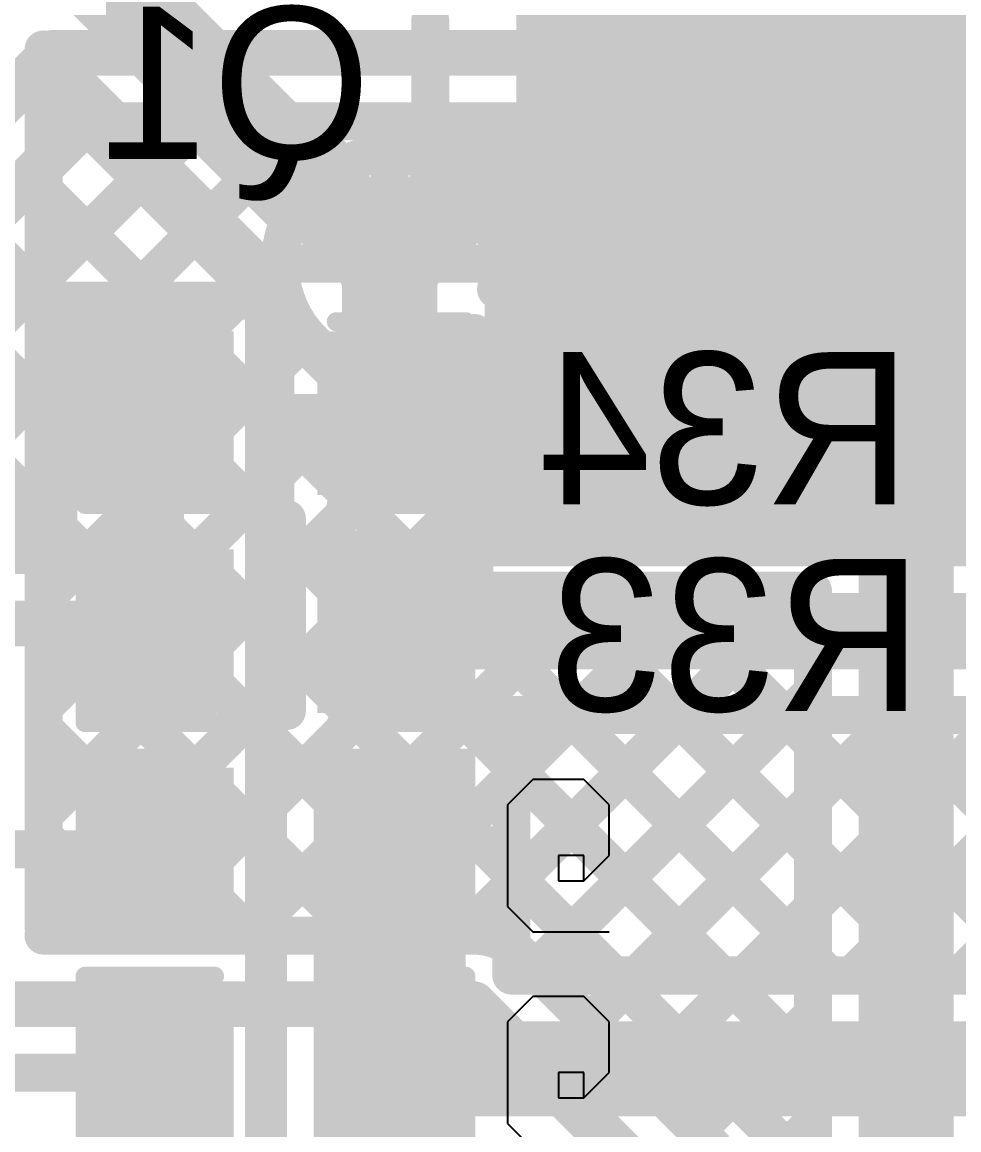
# Model space of a CAD drawing. Header units: millimetres. Extents: x 0.78 to 3.29, y 2.96 to 5.31.
# Drawn here: x 1.4255 to 1.6715, y 4.29 to 4.5809 of the extents above; entities that cross this region are included whole.
import ezdxf

# ---------------------------------------------------------------- set-up
doc = ezdxf.new("R2010")
doc.units = ezdxf.units.MM
doc.header["$MEASUREMENT"] = 0
for name, color, linetype in [('BottomLayer', 5, 'Continuous'), ('BottomOverlay', 54, 'Continuous'), ('BottomPaste', 16, 'Continuous'), ('BottomSolder', 6, 'Continuous'), ('MultiLayer', 9, 'Continuous'), ('TopLayer', 1, 'Continuous'), ('TopPaste', 8, 'Continuous'), ('TopSolder', 216, 'Continuous'), ('ViaHoleLayer', 16, 'Continuous')]:
    doc.layers.add(name, color=color, linetype=linetype)

# ---------------------------------------------------------------- blocks, each defined once
blk = doc.blocks.new('R__0603_B_22')
at = {"layer": 'BottomLayer'}
for points in [[(-0.045, 0.0175), (-0.045, -0.0175), (-0.015, 0.0175), (-0.015, -0.0175)], [(0.015, 0.0175), (0.015, -0.0175), (0.045, 0.0175), (0.045, -0.0175)]]:
    blk.add_solid(points, dxfattribs=at)
at = {"layer": 'BottomOverlay', "const_width": 0.005}
for points in [[(-0.016, 0.024), (-0.05, 0.024)], [(-0.05, 0.024), (-0.05, -0.024)], [(0.05, 0.024), (0.016, 0.024)], [(0.05, 0.024), (0.05, -0.024)], [(-0.016, -0.024), (-0.05, -0.024)], [(0.05, -0.024), (0.016, -0.024)]]:
    blk.add_lwpolyline(points, dxfattribs=at)
at = {"layer": 'BottomOverlay', "const_width": 0.0025}
for points in [[(-0.05125, 0.024, 1), (-0.04875, 0.024, 1)], [(-0.05125, 0.024, 1), (-0.04875, 0.024, 1)], [(-0.01725, 0.024, 1), (-0.01475, 0.024, 1)], [(0.01475, 0.024, 1), (0.01725, 0.024, 1)], [(0.04875, 0.024, 1), (0.05125, 0.024, 1)], [(0.04875, 0.024, 1), (0.05125, 0.024, 1)], [(-0.05125, -0.024, 1), (-0.04875, -0.024, 1)], [(-0.05125, -0.024, 1), (-0.04875, -0.024, 1)], [(-0.01725, -0.024, 1), (-0.01475, -0.024, 1)], [(0.01475, -0.024, 1), (0.01725, -0.024, 1)], [(0.04875, -0.024, 1), (0.05125, -0.024, 1)], [(0.04875, -0.024, 1), (0.05125, -0.024, 1)]]:
    blk.add_lwpolyline(points, format="xyb", close=True, dxfattribs=at)
at = {"layer": 'BottomPaste'}
for points in [[(-0.045, 0.0175), (-0.045, -0.0175), (-0.015, 0.0175), (-0.015, -0.0175)], [(0.015, 0.0175), (0.015, -0.0175), (0.045, 0.0175), (0.045, -0.0175)]]:
    blk.add_solid(points, dxfattribs=at)
at = {"layer": 'BottomSolder'}
for points in [[(-0.049, 0.0215), (-0.049, -0.0215), (-0.011, 0.0215), (-0.011, -0.0215)], [(0.011, 0.0215), (0.011, -0.0215), (0.049, 0.0215), (0.049, -0.0215)]]:
    blk.add_solid(points, dxfattribs=at)
blk = doc.blocks.new('ESP32_WROOM_32_70')
at = {"layer": 'TopLayer'}
blk.add_solid([(0.17957, -0.37643), (0.37643, -0.37643), (0.17957, -0.17957), (0.37643, -0.17957)], dxfattribs=at)
at = {"layer": 'TopPaste'}
blk.add_solid([(0.17957, -0.37643), (0.37643, -0.37643), (0.17957, -0.17957), (0.37643, -0.17957)], dxfattribs=at)
at = {"layer": 'TopSolder'}
blk.add_solid([(0.17557, -0.38043), (0.38043, -0.38043), (0.17557, -0.17557), (0.38043, -0.17557)], dxfattribs=at)
blk = doc.blocks.new('R__0603_B_72')
at = {"layer": 'BottomLayer'}
for points in [[(-0.045, 0.0175), (-0.045, -0.0175), (-0.015, 0.0175), (-0.015, -0.0175)], [(0.015, 0.0175), (0.015, -0.0175), (0.045, 0.0175), (0.045, -0.0175)]]:
    blk.add_solid(points, dxfattribs=at)
at = {"layer": 'BottomOverlay', "const_width": 0.005}
for points in [[(-0.05, 0.024), (-0.05, -0.024)], [(-0.016, 0.024), (-0.05, 0.024)], [(0.05, 0.024), (0.016, 0.024)], [(0.05, 0.024), (0.05, -0.024)], [(-0.016, -0.024), (-0.05, -0.024)], [(0.05, -0.024), (0.016, -0.024)]]:
    blk.add_lwpolyline(points, dxfattribs=at)
at = {"layer": 'BottomOverlay', "const_width": 0.0025}
for points in [[(-0.05125, 0.024, 1), (-0.04875, 0.024, 1)], [(-0.05125, 0.024, 1), (-0.04875, 0.024, 1)], [(-0.01725, 0.024, 1), (-0.01475, 0.024, 1)], [(0.01475, 0.024, 1), (0.01725, 0.024, 1)], [(0.04875, 0.024, 1), (0.05125, 0.024, 1)], [(0.04875, 0.024, 1), (0.05125, 0.024, 1)], [(-0.05125, -0.024, 1), (-0.04875, -0.024, 1)], [(-0.05125, -0.024, 1), (-0.04875, -0.024, 1)], [(-0.01725, -0.024, 1), (-0.01475, -0.024, 1)], [(0.01475, -0.024, 1), (0.01725, -0.024, 1)], [(0.04875, -0.024, 1), (0.05125, -0.024, 1)], [(0.04875, -0.024, 1), (0.05125, -0.024, 1)]]:
    blk.add_lwpolyline(points, format="xyb", close=True, dxfattribs=at)
at = {"layer": 'BottomPaste'}
for points in [[(-0.045, 0.0175), (-0.045, -0.0175), (-0.015, 0.0175), (-0.015, -0.0175)], [(0.015, 0.0175), (0.015, -0.0175), (0.045, 0.0175), (0.045, -0.0175)]]:
    blk.add_solid(points, dxfattribs=at)
at = {"layer": 'BottomSolder'}
for points in [[(-0.049, 0.0215), (-0.049, -0.0215), (-0.011, 0.0215), (-0.011, -0.0215)], [(0.011, 0.0215), (0.011, -0.0215), (0.049, 0.0215), (0.049, -0.0215)]]:
    blk.add_solid(points, dxfattribs=at)
blk = doc.blocks.new('R__0603_B_73')
at = {"layer": 'BottomLayer'}
for points in [[(-0.045, 0.0175), (-0.045, -0.0175), (-0.015, 0.0175), (-0.015, -0.0175)], [(0.015, 0.0175), (0.015, -0.0175), (0.045, 0.0175), (0.045, -0.0175)]]:
    blk.add_solid(points, dxfattribs=at)
at = {"layer": 'BottomOverlay', "const_width": 0.005}
for points in [[(-0.05, 0.024), (-0.05, -0.024)], [(-0.016, 0.024), (-0.05, 0.024)], [(0.05, 0.024), (0.016, 0.024)], [(0.05, 0.024), (0.05, -0.024)], [(-0.016, -0.024), (-0.05, -0.024)], [(0.05, -0.024), (0.016, -0.024)]]:
    blk.add_lwpolyline(points, dxfattribs=at)
at = {"layer": 'BottomOverlay', "const_width": 0.0025}
for points in [[(-0.05125, 0.024, 1), (-0.04875, 0.024, 1)], [(-0.05125, 0.024, 1), (-0.04875, 0.024, 1)], [(-0.01725, 0.024, 1), (-0.01475, 0.024, 1)], [(0.01475, 0.024, 1), (0.01725, 0.024, 1)], [(0.04875, 0.024, 1), (0.05125, 0.024, 1)], [(0.04875, 0.024, 1), (0.05125, 0.024, 1)], [(-0.05125, -0.024, 1), (-0.04875, -0.024, 1)], [(-0.05125, -0.024, 1), (-0.04875, -0.024, 1)], [(-0.01725, -0.024, 1), (-0.01475, -0.024, 1)], [(0.01475, -0.024, 1), (0.01725, -0.024, 1)], [(0.04875, -0.024, 1), (0.05125, -0.024, 1)], [(0.04875, -0.024, 1), (0.05125, -0.024, 1)]]:
    blk.add_lwpolyline(points, format="xyb", close=True, dxfattribs=at)
at = {"layer": 'BottomPaste'}
for points in [[(-0.045, 0.0175), (-0.045, -0.0175), (-0.015, 0.0175), (-0.015, -0.0175)], [(0.015, 0.0175), (0.015, -0.0175), (0.045, 0.0175), (0.045, -0.0175)]]:
    blk.add_solid(points, dxfattribs=at)
at = {"layer": 'BottomSolder'}
for points in [[(-0.049, 0.0215), (-0.049, -0.0215), (-0.011, 0.0215), (-0.011, -0.0215)], [(0.011, 0.0215), (0.011, -0.0215), (0.049, 0.0215), (0.049, -0.0215)]]:
    blk.add_solid(points, dxfattribs=at)
blk = doc.blocks.new('R__0603_B_89')
at = {"layer": 'BottomLayer'}
for points in [[(-0.045, 0.0175), (-0.045, -0.0175), (-0.015, 0.0175), (-0.015, -0.0175)], [(0.015, 0.0175), (0.015, -0.0175), (0.045, 0.0175), (0.045, -0.0175)]]:
    blk.add_solid(points, dxfattribs=at)
at = {"layer": 'BottomOverlay', "const_width": 0.005}
for points in [[(-0.05, 0.024), (-0.05, -0.024)], [(-0.016, 0.024), (-0.05, 0.024)], [(0.05, 0.024), (0.016, 0.024)], [(0.05, 0.024), (0.05, -0.024)], [(-0.016, -0.024), (-0.05, -0.024)], [(0.05, -0.024), (0.016, -0.024)]]:
    blk.add_lwpolyline(points, dxfattribs=at)
at = {"layer": 'BottomOverlay', "const_width": 0.0025}
for points in [[(-0.05125, 0.024, 1), (-0.04875, 0.024, 1)], [(-0.05125, 0.024, 1), (-0.04875, 0.024, 1)], [(-0.01725, 0.024, 1), (-0.01475, 0.024, 1)], [(0.01475, 0.024, 1), (0.01725, 0.024, 1)], [(0.04875, 0.024, 1), (0.05125, 0.024, 1)], [(0.04875, 0.024, 1), (0.05125, 0.024, 1)], [(-0.05125, -0.024, 1), (-0.04875, -0.024, 1)], [(-0.05125, -0.024, 1), (-0.04875, -0.024, 1)], [(-0.01725, -0.024, 1), (-0.01475, -0.024, 1)], [(0.01475, -0.024, 1), (0.01725, -0.024, 1)], [(0.04875, -0.024, 1), (0.05125, -0.024, 1)], [(0.04875, -0.024, 1), (0.05125, -0.024, 1)]]:
    blk.add_lwpolyline(points, format="xyb", close=True, dxfattribs=at)
at = {"layer": 'BottomPaste'}
for points in [[(-0.045, 0.0175), (-0.045, -0.0175), (-0.015, 0.0175), (-0.015, -0.0175)], [(0.015, 0.0175), (0.015, -0.0175), (0.045, 0.0175), (0.045, -0.0175)]]:
    blk.add_solid(points, dxfattribs=at)
at = {"layer": 'BottomSolder'}
for points in [[(-0.049, 0.0215), (-0.049, -0.0215), (-0.011, 0.0215), (-0.011, -0.0215)], [(0.011, 0.0215), (0.011, -0.0215), (0.049, 0.0215), (0.049, -0.0215)]]:
    blk.add_solid(points, dxfattribs=at)
blk = doc.blocks.new('R__0603_B_90')
at = {"layer": 'BottomLayer'}
for points in [[(-0.045, 0.0175), (-0.045, -0.0175), (-0.015, 0.0175), (-0.015, -0.0175)], [(0.015, 0.0175), (0.015, -0.0175), (0.045, 0.0175), (0.045, -0.0175)]]:
    blk.add_solid(points, dxfattribs=at)
at = {"layer": 'BottomOverlay', "const_width": 0.005}
for points in [[(-0.05, -0.024), (-0.05, 0.024)], [(-0.05, 0.024), (-0.016, 0.024)], [(0.016, 0.024), (0.05, 0.024)], [(0.05, -0.024), (0.05, 0.024)], [(-0.05, -0.024), (-0.016, -0.024)], [(0.016, -0.024), (0.05, -0.024)]]:
    blk.add_lwpolyline(points, dxfattribs=at)
at = {"layer": 'BottomOverlay', "const_width": 0.0025}
for points in [[(-0.05125, 0.024, 1), (-0.04875, 0.024, 1)], [(-0.05125, 0.024, 1), (-0.04875, 0.024, 1)], [(-0.01725, 0.024, 1), (-0.01475, 0.024, 1)], [(0.01475, 0.024, 1), (0.01725, 0.024, 1)], [(0.04875, 0.024, 1), (0.05125, 0.024, 1)], [(0.04875, 0.024, 1), (0.05125, 0.024, 1)], [(-0.05125, -0.024, 1), (-0.04875, -0.024, 1)], [(-0.05125, -0.024, 1), (-0.04875, -0.024, 1)], [(-0.01725, -0.024, 1), (-0.01475, -0.024, 1)], [(0.01475, -0.024, 1), (0.01725, -0.024, 1)], [(0.04875, -0.024, 1), (0.05125, -0.024, 1)], [(0.04875, -0.024, 1), (0.05125, -0.024, 1)]]:
    blk.add_lwpolyline(points, format="xyb", close=True, dxfattribs=at)
at = {"layer": 'BottomPaste'}
for points in [[(-0.045, 0.0175), (-0.045, -0.0175), (-0.015, 0.0175), (-0.015, -0.0175)], [(0.015, 0.0175), (0.015, -0.0175), (0.045, 0.0175), (0.045, -0.0175)]]:
    blk.add_solid(points, dxfattribs=at)
at = {"layer": 'BottomSolder'}
for points in [[(-0.049, 0.0215), (-0.049, -0.0215), (-0.011, 0.0215), (-0.011, -0.0215)], [(0.011, 0.0215), (0.011, -0.0215), (0.049, 0.0215), (0.049, -0.0215)]]:
    blk.add_solid(points, dxfattribs=at)
blk = doc.blocks.new('SOT23_3_B_97')
at = {"layer": 'BottomLayer'}
for points in [[(-0.02166, 0.05807), (-0.05316, 0.05807), (-0.02166, 0.02657), (-0.05316, 0.02657)], [(0.05314, 0.05807), (0.02165, 0.05807), (0.05314, 0.02657), (0.02165, 0.02657)], [(0.01574, -0.02657), (-0.01575, -0.02657), (0.01574, -0.05807), (-0.01575, -0.05807)]]:
    blk.add_solid(points, dxfattribs=at)
at = {"layer": 'BottomOverlay', "const_width": 0.01}
for points in [[(0.01099, 0.056), (-0.01101, 0.056)], [(-0.06601, -0.056), (-0.06601, 0.048)], [(0.06599, -0.056), (0.06599, 0.048)], [(-0.02901, -0.056), (-0.06601, -0.056)], [(0.06599, -0.056), (0.02899, -0.056)]]:
    blk.add_lwpolyline(points, dxfattribs=at)
at = {"layer": 'BottomOverlay'}
for points, const_width in [([(-0.01351, 0.056, 1), (-0.00851, 0.056, 1)], 0.005), ([(0.00849, 0.056, 1), (0.01349, 0.056, 1)], 0.005), ([(-0.08004, 0.048, 1), (-0.08988, 0.048, 1)], 0.00984), ([(-0.09234, 0.048, 1), (-0.08742, 0.048, 1)], 0.00492), ([(-0.0825, 0.048, 1), (-0.07758, 0.048, 1)], 0.00492), ([(-0.06851, 0.048, 1), (-0.06351, 0.048, 1)], 0.005), ([(0.06349, 0.048, 1), (0.06849, 0.048, 1)], 0.005), ([(-0.06851, -0.056, 1), (-0.06351, -0.056, 1)], 0.005), ([(-0.06851, -0.056, 1), (-0.06351, -0.056, 1)], 0.005), ([(-0.03151, -0.056, 1), (-0.02651, -0.056, 1)], 0.005), ([(0.02649, -0.056, 1), (0.03149, -0.056, 1)], 0.005), ([(0.06349, -0.056, 1), (0.06849, -0.056, 1)], 0.005), ([(0.06349, -0.056, 1), (0.06849, -0.056, 1)], 0.005)]:
    blk.add_lwpolyline(points, format="xyb", close=True, dxfattribs=dict(at, const_width=const_width))
at = {"layer": 'BottomPaste'}
for points in [[(-0.02166, 0.05807), (-0.05316, 0.05807), (-0.02166, 0.02657), (-0.05316, 0.02657)], [(0.05314, 0.05807), (0.02165, 0.05807), (0.05314, 0.02657), (0.02165, 0.02657)], [(0.01574, -0.02657), (-0.01575, -0.02657), (0.01574, -0.05807), (-0.01575, -0.05807)]]:
    blk.add_solid(points, dxfattribs=at)
at = {"layer": 'BottomSolder'}
for points in [[(-0.01766, 0.06207), (-0.05716, 0.06207), (-0.01766, 0.02257), (-0.05716, 0.02257)], [(0.05714, 0.06207), (0.01765, 0.06207), (0.05714, 0.02257), (0.01765, 0.02257)], [(0.01974, -0.02257), (-0.01975, -0.02257), (0.01974, -0.06207), (-0.01975, -0.06207)]]:
    blk.add_solid(points, dxfattribs=at)

msp = doc.modelspace()

# ---------------------------------------------------------------- linework, layer by layer
at = {"layer": 'BottomLayer'}
for points, const_width in [([(1.34194, 4.48123), (1.43361, 4.5729)], 0.012), ([(1.43361, 4.5729), (1.631, 4.5729)], 0.012), ([(1.631, 4.5729), (1.67965, 4.5729)], 0.01), ([(1.33106, 4.44233), (1.44363, 4.5549)], 0.01), ([(1.35469, 4.46852), (1.44107, 4.5549)], 0.01), ([(1.35801, 4.441), (1.47192, 4.5549)], 0.01), ([(1.44107, 4.5549), (1.60325, 4.5549)], 0.01), ([(1.44137, 4.5549), (1.4885, 4.50776)], 0.01), ([(1.45306, 4.50776), (1.5002, 4.5549)], 0.01), ([(1.46965, 4.5549), (1.4956, 4.52895)], 0.01), ([(1.49793, 4.5549), (1.50945, 4.54339)], 0.01), ([(1.51976, 4.54618), (1.52848, 4.5549)], 0.01), ([(1.52622, 4.5549), (1.63817, 4.44295)], 0.01), ([(1.54099, 4.53912), (1.55677, 4.5549)], 0.01), ([(1.55062, 4.52047), (1.58505, 4.5549)], 0.01), ([(1.5545, 4.5549), (1.66646, 4.44295)], 0.01), ([(1.58279, 4.5549), (1.69429, 4.4434)], 0.01), ([(1.60325, 4.54515), (1.60325, 4.5549)], 0.01), ([(1.552, 4.49357), (1.60359, 4.54515)], 0.01), ([(1.552, 4.46528), (1.63187, 4.54515)], 0.01), ([(1.55795, 4.44295), (1.65875, 4.54375)], 0.01), ([(1.58624, 4.44295), (1.68704, 4.54375)], 0.01), ([(1.60325, 4.54515), (1.653, 4.54515)], 0.01), ([(1.61452, 4.44295), (1.71532, 4.54375)], 0.01), ([(1.62082, 4.54515), (1.83547, 4.3305)], 0.01), ([(1.6428, 4.44295), (1.74361, 4.54375)], 0.01), ([(1.6491, 4.54515), (1.851, 4.34326)], 0.01), ([(1.653, 4.54515), (1.65875, 4.54515)], 0.01), ([(1.653, 4.54375), (1.707, 4.54375)], 0.01), ([(1.67109, 4.44295), (1.77398, 4.54584)], 0.01), ([(1.42707, 4.54091), (1.46022, 4.50776)], 0.01), ([(1.522, 4.51749), (1.522, 4.54127)], 0.01), ([(1.41293, 4.52677), (1.435, 4.5047)], 0.01), ([(1.522, 4.47826), (1.522, 4.51749)], 0.025), ([(1.48135, 4.50776), (1.49331, 4.51973)], 0.01), ([(1.49822, 4.51749), (1.522, 4.51749)], 0.01), ([(1.522, 4.51749), (1.54578, 4.51749)], 0.01), ([(1.39879, 4.51263), (1.435, 4.47641)], 0.01), ([(1.492, 4.44576), (1.492, 4.51076)], 0.01), ([(1.552, 4.44576), (1.552, 4.51076)], 0.01), ([(1.67178, 4.3305), (1.851, 4.50972)], 0.01), ([(1.435, 4.50776), (1.489, 4.50776)], 0.01), ([(1.435, 4.45045), (1.435, 4.50776)], 0.01), ([(1.489, 4.45045), (1.489, 4.50776)], 0.01), ([(1.489, 4.50727), (1.492, 4.50427)], 0.01), ([(1.552, 4.50084), (1.60989, 4.44295)], 0.01), ([(1.38465, 4.49848), (1.435, 4.44813)], 0.01), ([(1.3863, 4.441), (1.435, 4.4897)], 0.01), ([(1.489, 4.48713), (1.492, 4.49013)], 0.01), ([(1.462, 4.42095), (1.462, 4.47826)], 0.012), ([(1.489, 4.47898), (1.492, 4.47598)], 0.01), ([(1.497, 4.47826), (1.522, 4.47826)], 0.01), ([(1.522, 4.47826), (1.547, 4.47826)], 0.01), ([(1.552, 4.47255), (1.5816, 4.44295)], 0.01), ([(1.489, 4.45885), (1.492, 4.46185)], 0.01), ([(1.41458, 4.441), (1.435, 4.46142)], 0.01), ([(1.489, 4.4507), (1.492, 4.4477)], 0.01), ([(1.495, 4.44576), (1.495, 4.45045)], 0.01), ([(1.549, 4.44576), (1.549, 4.45045)], 0.01), ([(1.435, 4.441), (1.435, 4.44876)], 0.01), ([(1.489, 4.39313), (1.489, 4.44876)], 0.01), ([(1.495, 4.4), (1.495, 4.44576)], 0.01), ([(1.5505, 4.44576), (1.55332, 4.44295)], 0.01), ([(1.549, 4.44295), (1.69351, 4.44295)], 0.01), ([(1.33245, 4.441), (1.435, 4.441)], 0.01), ([(1.489, 4.43057), (1.495, 4.43657)], 0.01), ([(1.314, 4.423), (1.45995, 4.423)], 0.012), ([(1.45995, 4.423), (1.462, 4.42095)], 0.012), ([(1.522, 4.42095), (1.70695, 4.42095)], 0.02), ([(1.489, 4.42241), (1.495, 4.41641)], 0.01), ([(1.489, 4.40228), (1.495, 4.40828)], 0.01), ([(1.49002, 4.4), (1.495, 4.4)], 0.01), ([(1.49002, 4.2175), (1.49002, 4.4)], 0.01), ([(1.549, 4.39895), (1.554, 4.39895)], 0.01), ([(1.554, 4.39895), (1.69351, 4.39895)], 0.01), ([(1.554, 4.38243), (1.57052, 4.39895)], 0.01), ([(1.554, 4.35414), (1.5988, 4.39895)], 0.01), ([(1.554, 4.3305), (1.554, 4.39895)], 0.01), ([(1.55864, 4.3305), (1.62709, 4.39895)], 0.01), ([(1.56903, 4.39895), (1.63748, 4.3305)], 0.01), ([(1.58692, 4.3305), (1.65537, 4.39895)], 0.01), ([(1.59732, 4.39895), (1.66577, 4.3305)], 0.01), ([(1.61521, 4.3305), (1.68366, 4.39895)], 0.01), ([(1.6256, 4.39895), (1.69405, 4.3305)], 0.01), ([(1.65389, 4.39895), (1.72234, 4.3305)], 0.01), ([(1.64349, 4.3305), (1.70819, 4.3952)], 0.01), ([(1.489, 4.33582), (1.489, 4.39145)], 0.01), ([(1.554, 4.3857), (1.6092, 4.3305)], 0.01), ([(1.32337, 4.36363), (1.462, 4.36363)], 0.01), ([(1.554, 4.35741), (1.58091, 4.3305)], 0.01), ([(1.489, 4.2785), (1.489, 4.33413)], 0.01), ([(1.554, 4.3305), (1.851, 4.3305)], 0.01), ([(1.522, 4.306), (1.883, 4.306)], 0.025), ([(1.332, 4.305), (1.462, 4.305)], 0.01)]:
    msp.add_lwpolyline(points, dxfattribs=dict(at, const_width=const_width))
for points, const_width in [([(1.43061, 4.5729, 1), (1.43661, 4.5729, 1)], 0.006), ([(1.43061, 4.5729, 1), (1.43661, 4.5729, 1)], 0.006), ([(1.628, 4.5729, 1), (1.634, 4.5729, 1)], 0.006), ([(1.6285, 4.5729, 1), (1.6335, 4.5729, 1)], 0.005), ([(1.43857, 4.5549, 1), (1.44357, 4.5549, 1)], 0.005), ([(1.43857, 4.5549, 1), (1.44357, 4.5549, 1)], 0.005), ([(1.43887, 4.5549, 1), (1.44387, 4.5549, 1)], 0.005), ([(1.44113, 4.5549, 1), (1.44613, 4.5549, 1)], 0.005), ([(1.46715, 4.5549, 1), (1.47215, 4.5549, 1)], 0.005), ([(1.46942, 4.5549, 1), (1.47442, 4.5549, 1)], 0.005), ([(1.49543, 4.5549, 1), (1.50043, 4.5549, 1)], 0.005), ([(1.4977, 4.5549, 1), (1.5027, 4.5549, 1)], 0.005), ([(1.52372, 4.5549, 1), (1.52872, 4.5549, 1)], 0.005), ([(1.52598, 4.5549, 1), (1.53098, 4.5549, 1)], 0.005), ([(1.552, 4.5549, 1), (1.557, 4.5549, 1)], 0.005), ([(1.55427, 4.5549, 1), (1.55927, 4.5549, 1)], 0.005), ([(1.58029, 4.5549, 1), (1.58529, 4.5549, 1)], 0.005), ([(1.58255, 4.5549, 1), (1.58755, 4.5549, 1)], 0.005), ([(1.60075, 4.5549, 1), (1.60575, 4.5549, 1)], 0.005), ([(1.60075, 4.5549, 1), (1.60575, 4.5549, 1)], 0.005), ([(1.51726, 4.54618, 1), (1.52226, 4.54618, 1)], 0.005), ([(1.50695, 4.54339, 1), (1.51195, 4.54339, 1)], 0.005), ([(1.60075, 4.54515, 1), (1.60575, 4.54515, 1)], 0.005), ([(1.60075, 4.54515, 1), (1.60575, 4.54515, 1)], 0.005), ([(1.60109, 4.54515, 1), (1.60609, 4.54515, 1)], 0.005), ([(1.61832, 4.54515, 1), (1.62332, 4.54515, 1)], 0.005), ([(1.62937, 4.54515, 1), (1.63437, 4.54515, 1)], 0.005), ([(1.6466, 4.54515, 1), (1.6516, 4.54515, 1)], 0.005), ([(1.6505, 4.54515, 1), (1.6555, 4.54515, 1)], 0.005), ([(1.6505, 4.54515, 1), (1.6555, 4.54515, 1)], 0.005), ([(1.6505, 4.54375, 1), (1.6555, 4.54375, 1)], 0.005), ([(1.65625, 4.54515, 1), (1.66125, 4.54515, 1)], 0.005), ([(1.65625, 4.54375, 1), (1.66125, 4.54375, 1)], 0.005), ([(1.42457, 4.54091, 1), (1.42957, 4.54091, 1)], 0.005), ([(1.5195, 4.54127, 1), (1.5245, 4.54127, 1)], 0.005), ([(1.53849, 4.53912, 1), (1.54349, 4.53912, 1)], 0.005), ([(1.4931, 4.52895, 1), (1.4981, 4.52895, 1)], 0.005), ([(1.51511, 4.51749, 1), (1.52889, 4.51749, 1)], 0.01378), ([(1.51575, 4.51749, 1), (1.52825, 4.51749, 1)], 0.0125), ([(1.54812, 4.52047, 1), (1.55312, 4.52047, 1)], 0.005), ([(1.49081, 4.51973, 1), (1.49581, 4.51973, 1)], 0.005), ([(1.49572, 4.51749, 1), (1.50072, 4.51749, 1)], 0.005), ([(1.5195, 4.51749, 1), (1.5245, 4.51749, 1)], 0.005), ([(1.5195, 4.51749, 1), (1.5245, 4.51749, 1)], 0.005), ([(1.5195, 4.51749, 1), (1.5245, 4.51749, 1)], 0.005), ([(1.54328, 4.51749, 1), (1.54828, 4.51749, 1)], 0.005), ([(1.54828, 4.51749, 1), (1.55328, 4.51749, 1)], 0.005), ([(1.54828, 4.51749, 1), (1.55328, 4.51749, 1)], 0.005), ([(1.4895, 4.51076, 1), (1.4945, 4.51076, 1)], 0.005), ([(1.49152, 4.51076, 1), (1.49652, 4.51076, 1)], 0.005), ([(1.54748, 4.51076, 1), (1.55248, 4.51076, 1)], 0.005), ([(1.5495, 4.51076, 1), (1.5545, 4.51076, 1)], 0.005), ([(1.4325, 4.50776, 1), (1.4375, 4.50776, 1)], 0.005), ([(1.4325, 4.50776, 1), (1.4375, 4.50776, 1)], 0.005), ([(1.45056, 4.50776, 1), (1.45556, 4.50776, 1)], 0.005), ([(1.45772, 4.50776, 1), (1.46272, 4.50776, 1)], 0.005), ([(1.47885, 4.50776, 1), (1.48385, 4.50776, 1)], 0.005), ([(1.486, 4.50776, 1), (1.491, 4.50776, 1)], 0.005), ([(1.4865, 4.50776, 1), (1.4915, 4.50776, 1)], 0.005), ([(1.4865, 4.50776, 1), (1.4915, 4.50776, 1)], 0.005), ([(1.4865, 4.50727, 1), (1.4915, 4.50727, 1)], 0.005), ([(1.4325, 4.5047, 1), (1.4375, 4.5047, 1)], 0.005), ([(1.4895, 4.50427, 1), (1.4945, 4.50427, 1)], 0.005), ([(1.5495, 4.50084, 1), (1.5545, 4.50084, 1)], 0.005), ([(1.5495, 4.49357, 1), (1.5545, 4.49357, 1)], 0.005), ([(1.4325, 4.4897, 1), (1.4375, 4.4897, 1)], 0.005), ([(1.4895, 4.49013, 1), (1.4945, 4.49013, 1)], 0.005), ([(1.4865, 4.48713, 1), (1.4915, 4.48713, 1)], 0.005), ([(1.51575, 4.47826, 1), (1.52825, 4.47826, 1)], 0.0125), ([(1.459, 4.47826, 1), (1.465, 4.47826, 1)], 0.006), ([(1.4325, 4.47641, 1), (1.4375, 4.47641, 1)], 0.005), ([(1.4865, 4.47898, 1), (1.4915, 4.47898, 1)], 0.005), ([(1.4945, 4.47826, 1), (1.4995, 4.47826, 1)], 0.005), ([(1.5195, 4.47826, 1), (1.5245, 4.47826, 1)], 0.005), ([(1.5195, 4.47826, 1), (1.5245, 4.47826, 1)], 0.005), ([(1.5445, 4.47826, 1), (1.5495, 4.47826, 1)], 0.005), ([(1.4895, 4.47598, 1), (1.4945, 4.47598, 1)], 0.005), ([(1.5495, 4.47255, 1), (1.5545, 4.47255, 1)], 0.005), ([(1.5495, 4.46528, 1), (1.5545, 4.46528, 1)], 0.005), ([(1.4895, 4.46185, 1), (1.4945, 4.46185, 1)], 0.005), ([(1.4325, 4.46142, 1), (1.4375, 4.46142, 1)], 0.005), ([(1.4865, 4.45885, 1), (1.4915, 4.45885, 1)], 0.005), ([(1.4325, 4.45045, 1), (1.4375, 4.45045, 1)], 0.005), ([(1.4865, 4.4507, 1), (1.4915, 4.4507, 1)], 0.005), ([(1.4865, 4.45045, 1), (1.4915, 4.45045, 1)], 0.005), ([(1.4925, 4.45045, 1), (1.4975, 4.45045, 1)], 0.005), ([(1.5465, 4.45045, 1), (1.5515, 4.45045, 1)], 0.005), ([(1.4325, 4.44876, 1), (1.4375, 4.44876, 1)], 0.005), ([(1.4325, 4.44813, 1), (1.4375, 4.44813, 1)], 0.005), ([(1.4865, 4.44876, 1), (1.4915, 4.44876, 1)], 0.005), ([(1.4895, 4.4477, 1), (1.4945, 4.4477, 1)], 0.005), ([(1.4895, 4.44576, 1), (1.4945, 4.44576, 1)], 0.005), ([(1.4925, 4.44576, 1), (1.4975, 4.44576, 1)], 0.005), ([(1.4925, 4.44576, 1), (1.4975, 4.44576, 1)], 0.005), ([(1.5465, 4.44576, 1), (1.5515, 4.44576, 1)], 0.005), ([(1.548, 4.44576, 1), (1.553, 4.44576, 1)], 0.005), ([(1.5495, 4.44576, 1), (1.5545, 4.44576, 1)], 0.005), ([(1.5465, 4.44295, 1), (1.5515, 4.44295, 1)], 0.005), ([(1.55082, 4.44295, 1), (1.55582, 4.44295, 1)], 0.005), ([(1.55545, 4.44295, 1), (1.56045, 4.44295, 1)], 0.005), ([(1.5791, 4.44295, 1), (1.5841, 4.44295, 1)], 0.005), ([(1.58374, 4.44295, 1), (1.58874, 4.44295, 1)], 0.005), ([(1.60739, 4.44295, 1), (1.61239, 4.44295, 1)], 0.005), ([(1.61202, 4.44295, 1), (1.61702, 4.44295, 1)], 0.005), ([(1.63567, 4.44295, 1), (1.64067, 4.44295, 1)], 0.005), ([(1.6403, 4.44295, 1), (1.6453, 4.44295, 1)], 0.005), ([(1.66396, 4.44295, 1), (1.66896, 4.44295, 1)], 0.005), ([(1.66859, 4.44295, 1), (1.67359, 4.44295, 1)], 0.005), ([(1.4325, 4.441, 1), (1.4375, 4.441, 1)], 0.005), ([(1.4325, 4.441, 1), (1.4375, 4.441, 1)], 0.005), ([(1.4925, 4.43657, 1), (1.4975, 4.43657, 1)], 0.005), ([(1.4865, 4.43057, 1), (1.4915, 4.43057, 1)], 0.005), ([(1.45695, 4.423, 1), (1.46295, 4.423, 1)], 0.006), ([(1.45695, 4.423, 1), (1.46295, 4.423, 1)], 0.006), ([(1.517, 4.42095, 1), (1.527, 4.42095, 1)], 0.01), ([(1.459, 4.42095, 1), (1.465, 4.42095, 1)], 0.006), ([(1.459, 4.42095, 1), (1.465, 4.42095, 1)], 0.006), ([(1.4865, 4.42241, 1), (1.4915, 4.42241, 1)], 0.005), ([(1.4925, 4.41641, 1), (1.4975, 4.41641, 1)], 0.005), ([(1.4925, 4.40828, 1), (1.4975, 4.40828, 1)], 0.005), ([(1.4865, 4.40228, 1), (1.4915, 4.40228, 1)], 0.005), ([(1.48752, 4.4, 1), (1.49252, 4.4, 1)], 0.005), ([(1.48752, 4.4, 1), (1.49252, 4.4, 1)], 0.005), ([(1.4925, 4.4, 1), (1.4975, 4.4, 1)], 0.005), ([(1.4925, 4.4, 1), (1.4975, 4.4, 1)], 0.005), ([(1.5465, 4.39895, 1), (1.5515, 4.39895, 1)], 0.005), ([(1.5515, 4.39895, 1), (1.5565, 4.39895, 1)], 0.005), ([(1.5515, 4.39895, 1), (1.5565, 4.39895, 1)], 0.005), ([(1.5515, 4.39895, 1), (1.5565, 4.39895, 1)], 0.005), ([(1.56654, 4.39895, 1), (1.57153, 4.39895, 1)], 0.005), ([(1.56802, 4.39895, 1), (1.57302, 4.39895, 1)], 0.005), ([(1.59482, 4.39895, 1), (1.59982, 4.39895, 1)], 0.005), ([(1.5963, 4.39895, 1), (1.6013, 4.39895, 1)], 0.005), ([(1.6231, 4.39895, 1), (1.6281, 4.39895, 1)], 0.005), ([(1.62459, 4.39895, 1), (1.62959, 4.39895, 1)], 0.005), ([(1.65139, 4.39895, 1), (1.65639, 4.39895, 1)], 0.005), ([(1.65287, 4.39895, 1), (1.65787, 4.39895, 1)], 0.005), ([(1.4865, 4.39313, 1), (1.4915, 4.39313, 1)], 0.005), ([(1.4865, 4.39145, 1), (1.4915, 4.39145, 1)], 0.005), ([(1.5515, 4.3857, 1), (1.5565, 4.3857, 1)], 0.005), ([(1.5515, 4.38243, 1), (1.5565, 4.38243, 1)], 0.005), ([(1.4595, 4.36363, 1), (1.4645, 4.36363, 1)], 0.005), ([(1.5515, 4.35741, 1), (1.5565, 4.35741, 1)], 0.005), ([(1.5515, 4.35414, 1), (1.5565, 4.35414, 1)], 0.005), ([(1.4865, 4.33582, 1), (1.4915, 4.33582, 1)], 0.005), ([(1.4865, 4.33413, 1), (1.4915, 4.33413, 1)], 0.005), ([(1.5515, 4.3305, 1), (1.5565, 4.3305, 1)], 0.005), ([(1.5515, 4.3305, 1), (1.5565, 4.3305, 1)], 0.005), ([(1.55614, 4.3305, 1), (1.56114, 4.3305, 1)], 0.005), ([(1.57841, 4.3305, 1), (1.58341, 4.3305, 1)], 0.005), ([(1.58442, 4.3305, 1), (1.58942, 4.3305, 1)], 0.005), ([(1.6067, 4.3305, 1), (1.6117, 4.3305, 1)], 0.005), ([(1.61271, 4.3305, 1), (1.61771, 4.3305, 1)], 0.005), ([(1.63498, 4.3305, 1), (1.63998, 4.3305, 1)], 0.005), ([(1.64099, 4.3305, 1), (1.64599, 4.3305, 1)], 0.005), ([(1.66327, 4.3305, 1), (1.66827, 4.3305, 1)], 0.005), ([(1.66928, 4.3305, 1), (1.67428, 4.3305, 1)], 0.005), ([(1.51575, 4.306, 1), (1.52825, 4.306, 1)], 0.0125), ([(1.4595, 4.305, 1), (1.4645, 4.305, 1)], 0.005)]:
    msp.add_lwpolyline(points, format="xyb", close=True, dxfattribs=dict(at, const_width=const_width))
at = {"layer": 'BottomLayer', "const_width": 0.01}
for points in [[(1.49402, 4.51076, -1.12548), (1.55078, 4.51749)], [(1.55078, 4.51749, -0.059036), (1.54998, 4.51076)]]:
    msp.add_lwpolyline(points, format="xyb", dxfattribs=at)
at = {"layer": 'BottomLayer'}
msp.add_solid([(1.50202, 4.225), (1.542, 4.225), (1.50202, 4.388), (1.542, 4.388)], dxfattribs=at)
at = {"layer": 'BottomOverlay'}
for p, q in [((1.55966, 4.38199), (1.553, 4.37532)), ((1.57299, 4.38199), (1.55966, 4.38199)), ((1.57966, 4.37532), (1.57299, 4.38199)), ((1.553, 4.37532), (1.553, 4.34866)), ((1.57966, 4.36199), (1.57966, 4.37532)), ((1.57299, 4.36199), (1.56633, 4.36199)), ((1.56633, 4.36199), (1.56633, 4.35533)), ((1.57299, 4.35533), (1.57299, 4.36199)), ((1.57299, 4.35533), (1.57966, 4.36199)), ((1.56633, 4.35533), (1.57299, 4.35533)), ((1.553, 4.34866), (1.55966, 4.342)), ((1.55966, 4.342), (1.57966, 4.342)), ((1.55966, 4.32499), (1.553, 4.31832)), ((1.57299, 4.32499), (1.55966, 4.32499)), ((1.57966, 4.31832), (1.57299, 4.32499)), ((1.553, 4.31832), (1.553, 4.29166)), ((1.57966, 4.30499), (1.57966, 4.31832)), ((1.57299, 4.30499), (1.56633, 4.30499)), ((1.56633, 4.30499), (1.56633, 4.29833)), ((1.57299, 4.29833), (1.57299, 4.30499)), ((1.57299, 4.29833), (1.57966, 4.30499)), ((1.56633, 4.29833), (1.57299, 4.29833)), ((1.553, 4.29166), (1.55966, 4.285))]:
    msp.add_line(p, q, dxfattribs=at)
at = {"layer": 'BottomSolder', "const_width": 0.00991}
msp.add_lwpolyline([(1.51705, 4.51749, 1), (1.52695, 4.51749, 1)], format="xyb", close=True, dxfattribs=at)
at = {"layer": 'MultiLayer', "const_width": 0.01378}
msp.add_lwpolyline([(1.51511, 4.51749, 1), (1.52889, 4.51749, 1)], format="xyb", close=True, dxfattribs=at)
at = {"layer": 'TopLayer'}
for points, const_width in [([(1.444, 4.59549), (1.522, 4.51749)], 0.025), ([(1.43108, 4.57376), (1.494, 4.51084)], 0.01), ([(1.43108, 4.55272), (1.43108, 4.57376)], 0.01), ([(1.43108, 4.56519), (1.54428, 4.45198)], 0.01), ([(1.43108, 4.54235), (1.44679, 4.55806)], 0.01), ([(1.43108, 4.54328), (1.43108, 4.55272)], 0.01), ([(1.43108, 4.54328), (1.43108, 4.55272)], 0.01), ([(1.522, 4.51749), (1.54951, 4.545)], 0.025), ([(1.54951, 4.545), (1.65771, 4.545)], 0.025), ([(1.65771, 4.259), (1.65771, 4.545)], 0.025), ([(1.43108, 4.51407), (1.46093, 4.54391)], 0.01), ([(1.43108, 4.50272), (1.43108, 4.54328)], 0.01), ([(1.65771, 4.545), (1.76613, 4.545)], 0.01), ([(1.43108, 4.5369), (1.63321, 4.33477)], 0.01), ([(1.43108, 4.48578), (1.47507, 4.52977)], 0.01), ([(1.49822, 4.51749), (1.522, 4.51749)], 0.01), ([(1.522, 4.49371), (1.522, 4.51749)], 0.01), ([(1.43108, 4.4575), (1.48921, 4.51563)], 0.01), ([(1.43108, 4.50862), (1.63321, 4.30649)], 0.01), ([(1.43108, 4.49328), (1.43108, 4.50272)], 0.01), ([(1.43108, 4.49328), (1.43108, 4.50272)], 0.01), ([(1.43108, 4.42921), (1.50037, 4.4985)], 0.01), ([(1.54428, 4.43157), (1.54428, 4.49928)], 0.01), ([(1.43108, 4.45272), (1.43108, 4.49328)], 0.01), ([(1.53346, 4.49109), (1.54428, 4.48027)], 0.01), ([(1.43108, 4.40093), (1.51902, 4.48887)], 0.01), ([(1.43108, 4.37264), (1.54428, 4.48585)], 0.01), ([(1.43108, 4.48034), (1.63321, 4.27821)], 0.01), ([(1.43108, 4.34436), (1.54428, 4.45756)], 0.01), ([(1.43108, 4.44328), (1.43108, 4.45272)], 0.01), ([(1.43108, 4.44328), (1.43108, 4.45272)], 0.01), ([(1.43108, 4.45205), (1.54213, 4.341)], 0.01), ([(1.43108, 4.40272), (1.43108, 4.44328)], 0.01), ([(1.456, 4.341), (1.54658, 4.43157)], 0.01), ([(1.48429, 4.341), (1.57486, 4.43157)], 0.01), ([(1.51257, 4.341), (1.60315, 4.43157)], 0.01), ([(1.54086, 4.341), (1.63143, 4.43157)], 0.01), ([(1.54428, 4.43157), (1.63321, 4.43157)], 0.01), ([(1.56469, 4.43157), (1.63321, 4.36306)], 0.01), ([(1.59298, 4.43157), (1.63321, 4.39134)], 0.01), ([(1.62126, 4.43157), (1.63321, 4.41963)], 0.01), ([(1.63321, 4.2741), (1.63321, 4.43157)], 0.01), ([(1.43108, 4.42377), (1.51385, 4.341)], 0.01), ([(1.5603, 4.33216), (1.63321, 4.40507)], 0.01), ([(1.43108, 4.39328), (1.43108, 4.40272)], 0.01), ([(1.43108, 4.39328), (1.43108, 4.40272)], 0.01), ([(1.43108, 4.39548), (1.48556, 4.341)], 0.01), ([(1.43108, 4.35272), (1.43108, 4.39328)], 0.01), ([(1.57444, 4.31802), (1.63321, 4.37678)], 0.01), ([(1.43108, 4.3672), (1.45728, 4.341)], 0.01), ([(1.43108, 4.34328), (1.43108, 4.35272)], 0.01), ([(1.43108, 4.34328), (1.43108, 4.35272)], 0.01), ([(1.58858, 4.30387), (1.63321, 4.3485)], 0.01), ([(1.43108, 4.341), (1.544, 4.341)], 0.01), ([(1.55675, 4.3357), (1.60768, 4.28478)], 0.01), ([(1.37971, 4.323), (1.544, 4.323)], 0.012), ([(1.544, 4.323), (1.608, 4.259)], 0.012), ([(1.60272, 4.28973), (1.63321, 4.32022)], 0.01), ([(1.62195, 4.28068), (1.63321, 4.29193)], 0.01)]:
    msp.add_lwpolyline(points, dxfattribs=dict(at, const_width=const_width))
for points, const_width in [([(1.42858, 4.57376, 1), (1.43358, 4.57376, 1)], 0.005), ([(1.42858, 4.57376, 1), (1.43358, 4.57376, 1)], 0.005), ([(1.42858, 4.56519, 1), (1.43358, 4.56519, 1)], 0.005), ([(1.44429, 4.55806, 1), (1.44929, 4.55806, 1)], 0.005), ([(1.42858, 4.55272, 1), (1.43358, 4.55272, 1)], 0.005), ([(1.42858, 4.55272, 1), (1.43358, 4.55272, 1)], 0.005), ([(1.42858, 4.55272, 1), (1.43358, 4.55272, 1)], 0.005), ([(1.54326, 4.545, 1), (1.55576, 4.545, 1)], 0.0125), ([(1.54326, 4.545, 1), (1.55576, 4.545, 1)], 0.0125), ([(1.65146, 4.545, 1), (1.66396, 4.545, 1)], 0.0125), ([(1.65146, 4.545, 1), (1.66396, 4.545, 1)], 0.0125), ([(1.42858, 4.54328, 1), (1.43358, 4.54328, 1)], 0.005), ([(1.42858, 4.54328, 1), (1.43358, 4.54328, 1)], 0.005), ([(1.42858, 4.54328, 1), (1.43358, 4.54328, 1)], 0.005), ([(1.45843, 4.54391, 1), (1.46343, 4.54391, 1)], 0.005), ([(1.65521, 4.545, 1), (1.66021, 4.545, 1)], 0.005), ([(1.42858, 4.54235, 1), (1.43358, 4.54235, 1)], 0.005), ([(1.42858, 4.5369, 1), (1.43358, 4.5369, 1)], 0.005), ([(1.47257, 4.52977, 1), (1.47757, 4.52977, 1)], 0.005), ([(1.51511, 4.51749, 1), (1.52889, 4.51749, 1)], 0.01378), ([(1.51575, 4.51749, 1), (1.52825, 4.51749, 1)], 0.0125), ([(1.51575, 4.51749, 1), (1.52825, 4.51749, 1)], 0.0125), ([(1.49572, 4.51749, 1), (1.50072, 4.51749, 1)], 0.005), ([(1.5195, 4.51749, 1), (1.5245, 4.51749, 1)], 0.005), ([(1.5195, 4.51749, 1), (1.5245, 4.51749, 1)], 0.005), ([(1.42858, 4.51407, 1), (1.43358, 4.51407, 1)], 0.005), ([(1.48671, 4.51563, 1), (1.49171, 4.51563, 1)], 0.005), ([(1.42858, 4.50862, 1), (1.43358, 4.50862, 1)], 0.005), ([(1.4915, 4.51084, 1), (1.4965, 4.51084, 1)], 0.005), ([(1.4915, 4.51084, 1), (1.4965, 4.51084, 1)], 0.005), ([(1.42858, 4.50272, 1), (1.43358, 4.50272, 1)], 0.005), ([(1.42858, 4.50272, 1), (1.43358, 4.50272, 1)], 0.005), ([(1.42858, 4.50272, 1), (1.43358, 4.50272, 1)], 0.005), ([(1.49787, 4.4985, 1), (1.50287, 4.4985, 1)], 0.005), ([(1.54178, 4.49928, 1), (1.54678, 4.49928, 1)], 0.005), ([(1.54178, 4.49928, 1), (1.54678, 4.49928, 1)], 0.005), ([(1.5195, 4.49371, 1), (1.5245, 4.49371, 1)], 0.005), ([(1.42858, 4.49328, 1), (1.43358, 4.49328, 1)], 0.005), ([(1.42858, 4.49328, 1), (1.43358, 4.49328, 1)], 0.005), ([(1.42858, 4.49328, 1), (1.43358, 4.49328, 1)], 0.005), ([(1.53096, 4.49109, 1), (1.53596, 4.49109, 1)], 0.005), ([(1.51652, 4.48887, 1), (1.52152, 4.48887, 1)], 0.005), ([(1.42858, 4.48578, 1), (1.43358, 4.48578, 1)], 0.005), ([(1.54178, 4.48585, 1), (1.54678, 4.48585, 1)], 0.005), ([(1.42858, 4.48034, 1), (1.43358, 4.48034, 1)], 0.005), ([(1.54178, 4.48027, 1), (1.54678, 4.48027, 1)], 0.005), ([(1.42858, 4.4575, 1), (1.43358, 4.4575, 1)], 0.005), ([(1.54178, 4.45756, 1), (1.54678, 4.45756, 1)], 0.005), ([(1.42858, 4.45272, 1), (1.43358, 4.45272, 1)], 0.005), ([(1.42858, 4.45272, 1), (1.43358, 4.45272, 1)], 0.005), ([(1.42858, 4.45272, 1), (1.43358, 4.45272, 1)], 0.005), ([(1.42858, 4.45205, 1), (1.43358, 4.45205, 1)], 0.005), ([(1.54178, 4.45198, 1), (1.54678, 4.45198, 1)], 0.005), ([(1.42858, 4.44328, 1), (1.43358, 4.44328, 1)], 0.005), ([(1.42858, 4.44328, 1), (1.43358, 4.44328, 1)], 0.005), ([(1.42858, 4.44328, 1), (1.43358, 4.44328, 1)], 0.005), ([(1.54178, 4.43157, 1), (1.54678, 4.43157, 1)], 0.005), ([(1.54178, 4.43157, 1), (1.54678, 4.43157, 1)], 0.005), ([(1.54408, 4.43157, 1), (1.54908, 4.43157, 1)], 0.005), ([(1.56219, 4.43157, 1), (1.56719, 4.43157, 1)], 0.005), ([(1.57236, 4.43157, 1), (1.57736, 4.43157, 1)], 0.005), ([(1.59048, 4.43157, 1), (1.59548, 4.43157, 1)], 0.005), ([(1.60065, 4.43157, 1), (1.60565, 4.43157, 1)], 0.005), ([(1.61876, 4.43157, 1), (1.62376, 4.43157, 1)], 0.005), ([(1.62893, 4.43157, 1), (1.63393, 4.43157, 1)], 0.005), ([(1.63071, 4.43157, 1), (1.63571, 4.43157, 1)], 0.005), ([(1.63071, 4.43157, 1), (1.63571, 4.43157, 1)], 0.005), ([(1.42858, 4.42921, 1), (1.43358, 4.42921, 1)], 0.005), ([(1.42858, 4.42377, 1), (1.43358, 4.42377, 1)], 0.005), ([(1.63071, 4.41963, 1), (1.63571, 4.41963, 1)], 0.005), ([(1.63071, 4.40507, 1), (1.63571, 4.40507, 1)], 0.005), ([(1.42858, 4.40272, 1), (1.43358, 4.40272, 1)], 0.005), ([(1.42858, 4.40272, 1), (1.43358, 4.40272, 1)], 0.005), ([(1.42858, 4.40272, 1), (1.43358, 4.40272, 1)], 0.005), ([(1.42858, 4.40093, 1), (1.43358, 4.40093, 1)], 0.005), ([(1.42858, 4.39548, 1), (1.43358, 4.39548, 1)], 0.005), ([(1.42858, 4.39328, 1), (1.43358, 4.39328, 1)], 0.005), ([(1.42858, 4.39328, 1), (1.43358, 4.39328, 1)], 0.005), ([(1.42858, 4.39328, 1), (1.43358, 4.39328, 1)], 0.005), ([(1.63071, 4.39134, 1), (1.63571, 4.39134, 1)], 0.005), ([(1.63071, 4.37678, 1), (1.63571, 4.37678, 1)], 0.005), ([(1.42858, 4.37264, 1), (1.43358, 4.37264, 1)], 0.005), ([(1.42858, 4.3672, 1), (1.43358, 4.3672, 1)], 0.005), ([(1.63071, 4.36306, 1), (1.63571, 4.36306, 1)], 0.005), ([(1.42858, 4.35272, 1), (1.43358, 4.35272, 1)], 0.005), ([(1.42858, 4.35272, 1), (1.43358, 4.35272, 1)], 0.005), ([(1.42858, 4.35272, 1), (1.43358, 4.35272, 1)], 0.005), ([(1.63071, 4.3485, 1), (1.63571, 4.3485, 1)], 0.005), ([(1.42858, 4.34436, 1), (1.43358, 4.34436, 1)], 0.005), ([(1.42858, 4.34328, 1), (1.43358, 4.34328, 1)], 0.005), ([(1.42858, 4.34328, 1), (1.43358, 4.34328, 1)], 0.005), ([(1.42858, 4.341, 1), (1.43358, 4.341, 1)], 0.005), ([(1.4535, 4.341, 1), (1.4585, 4.341, 1)], 0.005), ([(1.45478, 4.341, 1), (1.45978, 4.341, 1)], 0.005), ([(1.48179, 4.341, 1), (1.48679, 4.341, 1)], 0.005), ([(1.48306, 4.341, 1), (1.48806, 4.341, 1)], 0.005), ([(1.51007, 4.341, 1), (1.51507, 4.341, 1)], 0.005), ([(1.51135, 4.341, 1), (1.51635, 4.341, 1)], 0.005), ([(1.53836, 4.341, 1), (1.54336, 4.341, 1)], 0.005), ([(1.53963, 4.341, 1), (1.54463, 4.341, 1)], 0.005), ([(1.5415, 4.341, 1), (1.5465, 4.341, 1)], 0.005), ([(1.5415, 4.341, 1), (1.5465, 4.341, 1)], 0.005), ([(1.5415, 4.341, 1), (1.5465, 4.341, 1)], 0.005), ([(1.55423, 4.33573, 1), (1.55923, 4.33573, 1)], 0.005), ([(1.55425, 4.3357, 1), (1.55925, 4.3357, 1)], 0.005), ([(1.55425, 4.3357, 1), (1.55925, 4.3357, 1)], 0.005), ([(1.63071, 4.33477, 1), (1.63571, 4.33477, 1)], 0.005), ([(1.5578, 4.33216, 1), (1.5628, 4.33216, 1)], 0.005), ([(1.541, 4.323, 1), (1.547, 4.323, 1)], 0.006), ([(1.541, 4.323, 1), (1.547, 4.323, 1)], 0.006), ([(1.63071, 4.32022, 1), (1.63571, 4.32022, 1)], 0.005), ([(1.57194, 4.31802, 1), (1.57694, 4.31802, 1)], 0.005), ([(1.63071, 4.30649, 1), (1.63571, 4.30649, 1)], 0.005), ([(1.58608, 4.30387, 1), (1.59108, 4.30387, 1)], 0.005), ([(1.63071, 4.29193, 1), (1.63571, 4.29193, 1)], 0.005), ([(1.60022, 4.28973, 1), (1.60522, 4.28973, 1)], 0.005)]:
    msp.add_lwpolyline(points, format="xyb", close=True, dxfattribs=dict(at, const_width=const_width))
at = {"layer": 'TopLayer', "const_width": 0.01}
for points in [[(1.54428, 4.49928, -0.621154), (1.494, 4.51084)], [(1.544, 4.341, -0.199396), (1.55675, 4.3357)], [(1.544, 4.341, -0.198912), (1.55673, 4.33573)]]:
    msp.add_lwpolyline(points, format="xyb", dxfattribs=at)
at = {"layer": 'TopSolder', "const_width": 0.00991}
msp.add_lwpolyline([(1.51705, 4.51749, 1), (1.52695, 4.51749, 1)], format="xyb", close=True, dxfattribs=at)
at = {"layer": 'ViaHoleLayer', "const_width": 0.00591}
msp.add_lwpolyline([(1.51905, 4.51749, 1), (1.52495, 4.51749, 1)], format="xyb", close=True, dxfattribs=at)

# ---------------------------------------------------------------- block references
for name, p, rotation in [('ESP32_WROOM_32_70', (1.37971, 4.823), 360), ('SOT23_3_B_97', (1.58868, 4.6103), 270), ('R__0603_B_90', (1.71, 4.57325), 360), ('R__0603_B_72', (1.492, 4.47826), 180), ('R__0603_B_73', (1.492, 4.42095), 180), ('R__0603_B_22', (1.492, 4.36363), 180), ('R__0603_B_89', (1.492, 4.30632), 180)]:
    msp.add_blockref(name, p, dxfattribs=dict(rotation=rotation))

# ---------------------------------------------------------------- texts
at = {"layer": 'BottomOverlay', "text_generation_flag": 2}
for s, p in [('Q1', (1.517, 4.545)), ('R34', (1.659, 4.45426)), ('R33', (1.662, 4.39995))]:
    msp.add_text(s, height=0.04, dxfattribs=at).set_placement(p)

doc.saveas('drawing.dxf')
